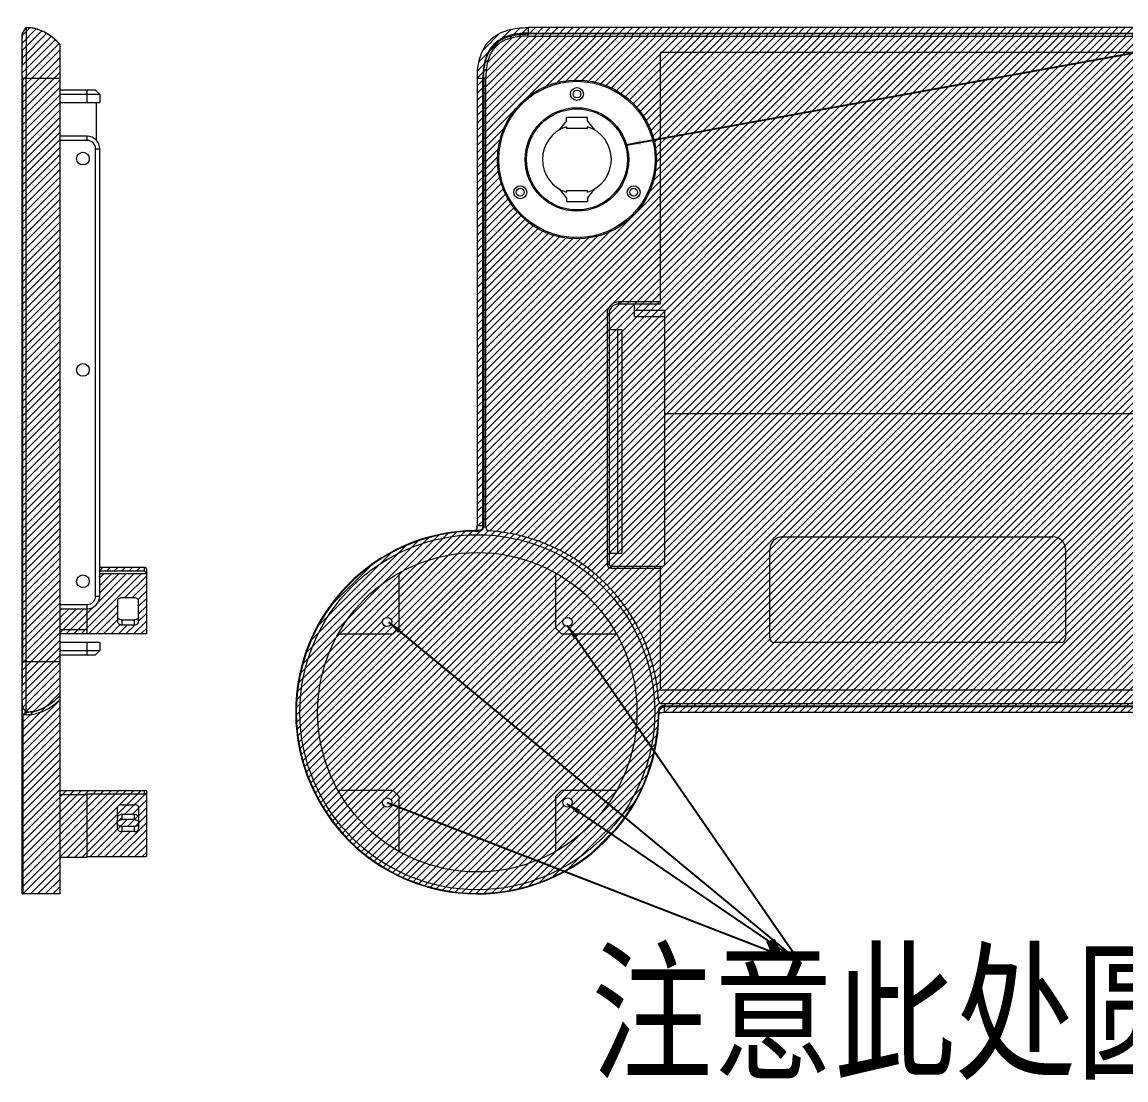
# Model space of a CAD drawing. Header units: inches. Extents: x 26991 to 28396, y -1342 to -349.
# Drawn here: x 27893.9 to 28024.6, y -1108 to -982.8 of the extents above; entities that cross this region are included whole.
import ezdxf

# ---------------------------------------------------------------- set-up
doc = ezdxf.new("R2010")
doc.units = ezdxf.units.IN
doc.header["$MEASUREMENT"] = 0
doc.layers.get('0').update_dxf_attribs({"lineweight": 13})
doc.layers.add('DIM', color=1, linetype='Continuous', lineweight=5)
doc.layers.add('注释', color=5, linetype='Continuous')
doc.styles.add('字母和汉字', font='arial.ttf', dxfattribs={"width": 0.8})
doc.styles.add('汉字专用', font='', dxfattribs={"width": 0.8})
doc.styles.get('汉字专用').set_extended_font_data('SimSun')
doc.dimstyles.new('1', dxfattribs={"dimtxt": 5, "dimasz": 1.7, "dimexe": 0.2, "dimexo": 0.625, "dimgap": 0.2, "dimtad": 1, "dimdec": 1, "dimzin": 1, "dimdsep": 46, "dimtxsty": '汉字专用', "dimcen": 2.5, "dimclrd": 256, "dimclre": 256, "dimclrt": 256, "dimadec": 0, "dimazin": 0, "dimtfac": 1, "dimtdec": 1, "dimtmove": 0, "dimatfit": 3, "dimfxl": 0, "dimarcsym": 0})
pattern_1 = [(45, (13192.63682568882, -896.5726806791877), (-0.4419417382415922, 0.4419417382415922), [])]

msp = doc.modelspace()

# ---------------------------------------------------------------- hatches: boundary and pattern name
at = {"layer": 'DIM'}
h = msp.add_hatch(dxfattribs=at)
h.set_pattern_fill('ANSI31', color=256, scale=5, style=0)
h.set_pattern_definition(pattern_1)
edge = h.paths.add_edge_path()
edge.add_line((27893.94733450386, -1085.87921606273), (27893.94733450386, -984.2044154376301))
edge.add_arc((27894.11148483595, -984.2045151834301), 0.16415036258, 144.4748642157017, 179.9651842046006)
edge.add_line((27893.97785618272, -984.1091803779101), (27894.44733414902, -983.4519112238202))
edge.add_spline(control_points=[(27898.44733444339, -985.4519106642501), (27897.19733196371, -984.1185747088801), (27895.86385927633, -983.4530004012202), (27894.44732584449, -983.4519120645601)], knot_values=[0, 0, 0, 0, 1, 1, 1, 1], degree=3, periodic=0)
edge.add_line((27898.44733450307, -1085.95188228773), (27898.44733450307, -985.4519107277501))
edge.add_line((27898.44733450307, -1085.95191072811), (27894.01804518158, -1085.95191072811))
h = msp.add_hatch(dxfattribs=at)
h.set_pattern_fill('ANSI31', color=256, scale=5, style=0)
h.set_pattern_definition([(45, (-833.954026560147, -303.4385005120956), (-0.4419417382415922, 0.4419417382415922), [])])
edge = h.paths.add_edge_path(flags=16)
edge.add_arc((27937.1594261827, -1053.77459833153), 0.54999999982, 0, 360)
edge = h.paths.add_edge_path(flags=16)
edge.add_arc((27958.51405097273, -1053.7745983328), 0.54999999982, 0, 360)
edge = h.paths.add_edge_path(flags=16)
edge.add_arc((27937.15942618143, -1075.12922312283), 0.54999999982, 0, 360)
edge = h.paths.add_edge_path(flags=16)
edge.add_arc((27958.51405097273, -1075.1292231241), 0.54999999982, 0, 360)
edge = h.paths.add_edge_path()
edge.add_line((28082.33673877898, -983.4519112238202), (27953.83676421607, -983.4519117711901))
edge.add_spline(control_points=[(27947.83673853898, -989.4519105331701), (27947.8367385466, -989.0464116057901), (27947.87914011026, -988.2344769393401), (27948.11110272228, -987.0358258263601), (27948.56513676087, -985.8984522768801), (27949.29497151278, -984.9073348725301), (27950.28442724532, -984.1757774545201), (27951.42093065811, -983.7202547587601), (27952.62000061074, -983.4931446198901), (27953.43142376945, -983.4518524444101), (27953.83674683104, -983.4518948814601)], knot_values=[0, 0, 0, 0, 0.1251542042, 0.2502585377, 0.3752621689, 0.5001183427, 0.6249405319, 0.7498649054000001, 0.8749000744, 1, 1, 1, 1], degree=3, periodic=0)
edge.add_line((27947.83673756235, -989.4519105382501), (27947.83673756235, -1042.35558688334))
edge.add_spline(control_points=[(27947.77581268293, -1042.77494917517), (27947.80270791489, -1042.70929657851), (27947.83073742449, -1042.56784417917), (27947.83649102106, -1042.42601513593), (27947.83673454864, -1042.35491471552)], knot_values=[0, 0, 0, 0, 0.4994619784000001, 1, 1, 1, 1], degree=3, periodic=0)
edge.add_arc((27947.83673857708, -1064.45191072718), 21.49981062488, 90.77779125635624, 359.2224156223995)
edge.add_spline(control_points=[(27969.48365429256, -1064.52639014007), (27969.55199520363, -1064.49243385162), (27969.70470804273, -1064.45891702762), (27969.85710960102, -1064.45194991049), (27969.9336836465, -1064.45191783156)], knot_values=[0, 0, 0, 0, 0.4991427345, 1, 1, 1, 1], degree=3, periodic=0)
edge.add_line((27969.93301100751, -1064.45191153236), (28082.33673252804, -1064.45191153236))
edge.add_spline(control_points=[(28082.33671453087, -1064.45190938479), (28082.74211401344, -1064.4519102014), (28083.55373136785, -1064.41071615755), (28084.75310421294, -1064.18341474779), (28085.8898256733, -1063.72761729261), (28086.87919770522, -1062.995743416), (28087.60874962686, -1062.00457655785), (28088.0625200452, -1060.86740059878), (28088.29436213041, -1059.66903983193), (28088.33673722727, -1058.85730958468), (28088.33673723616, -1058.45191082474)], knot_values=[0, 0, 0, 0, 0.1251235081, 0.2501936784, 0.3751582957, 0.499996512, 0.6248311783, 0.7498044773999999, 0.8748767145, 1, 1, 1, 1], degree=3, periodic=0)
edge.add_line((28088.33673601315, -1058.45191092888), (28088.33673601315, -989.4518963472701))
edge.add_spline(control_points=[(28082.33673878533, -983.45191112476), (28082.74223775589, -983.4519111323801), (28083.55417106852, -983.4943145578601), (28084.75281113758, -983.7262598127901), (28085.89019861515, -984.1803527260402), (28086.88123329043, -984.9099379534301), (28087.49126531776, -985.7353916098601), (28087.84054096287, -986.46744144751), (28088.03971781115, -987.0433268083101), (28088.15802555142, -987.5368463991201), (28088.22828309188, -987.9362880564202), (28088.26967863266, -988.2376902641302), (28088.2954641437, -988.4898944638101), (28088.31124759321, -988.6920644061801), (28088.32075066412, -988.8438595039102), (28088.32800854648, -988.9957786311102), (28088.33223812527, -989.1224487359101), (28088.33460192928, -989.2238182601201), (28088.33559170505, -989.2871679048201), (28088.3362698914, -989.33788236016), (28088.33625706821, -989.37582141814), (28088.33724823082, -989.4077446321701), (28088.33549061051, -989.4326124526401), (28088.3396297526, -989.4462726551901), (28088.33678563713, -989.4519333474501)], knot_values=[0, 0, 0, 0, 0.1251056723, 0.2501605978, 0.375115071, 0.4999216164, 0.6246951949, 0.687230957, 0.7497703056, 0.8123148536, 0.8435949868000001, 0.8748752217, 0.9061555790000001, 0.9217962861, 0.9374369895, 0.9530776921999999, 0.9687183965, 0.9765387966, 0.9843592211, 0.9882693734, 0.9921787420999999, 0.9960878526000001, 0.9980455029, 1, 1, 1, 1], degree=3, periodic=0)
edge.add_line((28087.33673857703, -989.4520162759101), (28087.33673857703, -1058.45202891823))
edge.add_spline(control_points=[(28087.33673857957, -989.4520045500001), (28087.33673496515, -989.1105268433201), (28087.30515507022, -988.4317149014801), (28087.16086349444, -987.5969174042001), (28086.95096279664, -986.9413521354501), (28086.74290800828, -986.4774199619701), (28086.4704350531, -986.0374171907201), (28086.13916392875, -985.64979000052), (28085.75202249577, -985.3188509202101), (28085.16628955497, -984.9557323411401), (28084.36666486771, -984.6591589134601), (28083.35650736809, -984.4829941540302), (28082.67837285695, -984.4519067409701), (28082.33684363653, -984.4519107262302)], knot_values=[0, 0, 0, 0, 0.12501162, 0.2500117908, 0.3125118762, 0.3750119617, 0.4375120471, 0.5000121325, 0.562512218, 0.6250123034, 0.7500124742000001, 0.8750126451000001, 1, 1, 1, 1], degree=3, periodic=0)
edge.add_line((27953.83684412574, -984.4519107275), (28082.33685676706, -984.4519107275))
edge.add_spline(control_points=[(27953.83683239983, -984.4519107262302), (27953.49535469442, -984.4519143406501), (27952.81654275131, -984.4834942355801), (27951.98174525403, -984.6277858113601), (27951.32617998528, -984.8376865091601), (27950.8622478118, -985.0457412962501), (27950.42224504055, -985.3182142527), (27950.03461785035, -985.6494853757802), (27949.70367877004, -986.0366268100302), (27949.34056019097, -986.6223597508301), (27949.04398676329, -987.4219844380901), (27948.86782200513, -988.4321419351701), (27948.8367345908, -989.1102764450401), (27948.83673857606, -989.4518056629202)], knot_values=[0, 0, 0, 0, 0.1250116201, 0.250011791, 0.3125118765, 0.3750119619, 0.4375120474, 0.5000121329, 0.5625122183, 0.6250123038000001, 0.7500124747, 0.8750126456999999, 1, 1, 1, 1], degree=3, periodic=0)
edge.add_line((27948.83673857733, -1042.59670539653), (27948.83673857733, -989.4517925362001))
edge.add_arc((27949.23673857743, -1042.5967053978), 0.4000000001, 179.9999994775007, 266.3347567798837)
edge.add_arc((27947.83673857708, -1064.45191072718), 21.49999999966, 3.665243222603335, 86.33475677758572)
edge.add_arc((27969.69194390773, -1063.0519107281), 0.4000000001, 183.6652432130028, 270.0000004396017)
edge.add_line((28082.33663303243, -1063.4519107282), (27969.691943909, -1063.4519107282))
edge.add_spline(control_points=[(28082.33664476215, -1063.45191072947), (28082.67812246629, -1063.45190711505), (28083.35693440686, -1063.42032722012), (28084.1917319016, -1063.27603564434), (28084.84729717035, -1063.06613494654), (28085.31122934383, -1062.85808015818), (28085.75123211381, -1062.585607203), (28086.13885930528, -1062.25433607865), (28086.46979838559, -1061.86719464567), (28086.83291696466, -1061.28146170487), (28087.12949039234, -1060.48183701761), (28087.3056551505, -1059.47167951799), (28087.33674256483, -1058.79354500685), (28087.33673857957, -1058.45201578643)], knot_values=[0, 0, 0, 0, 0.1250116192, 0.2500117902, 0.3125118757, 0.3750119611, 0.4375120466, 0.5000121321000001, 0.5625122176, 0.6250123031, 0.750012474, 0.875012645, 1, 1, 1, 1], degree=3, periodic=0)
h = msp.add_hatch(dxfattribs=at)
h.set_pattern_fill('ANSI31', color=256, scale=5, style=0)
h.set_pattern_definition([(45, (12713.07009660399, -764.4342408741037), (-0.4419417382415922, 0.4419417382415922), [])])
edge = h.paths.add_edge_path(flags=16)
edge.add_arc((27959.62673857717, -999.0519107273401), 9.25000000009, 0, 360)
edge = h.paths.add_edge_path()
edge.add_line((27953.83684412574, -984.4519107275), (28082.33685676706, -984.4519107275))
edge.add_spline(control_points=[(27953.83683239983, -984.4519107262302), (27953.49535469442, -984.4519143406501), (27952.81654275131, -984.4834942355801), (27951.98174525403, -984.6277858113601), (27951.32617998528, -984.8376865091601), (27950.8622478118, -985.0457412962501), (27950.42224504055, -985.3182142527), (27950.03461785035, -985.6494853757802), (27949.70367877004, -986.0366268100302), (27949.34056019097, -986.6223597508301), (27949.04398676329, -987.4219844380901), (27948.86782200513, -988.4321419351701), (27948.8367345908, -989.1102764450401), (27948.83673857606, -989.4518056629202)], knot_values=[0, 0, 0, 0, 0.1250116201, 0.250011791, 0.3125118765, 0.3750119619, 0.4375120474, 0.5000121329, 0.5625122183, 0.6250123038000001, 0.7500124747, 0.8750126456999999, 1, 1, 1, 1], degree=3, periodic=0)
edge.add_line((27948.83673857733, -1042.59670539653), (27948.83673857733, -989.4517925362001))
edge.add_arc((27949.23673857743, -1042.5967053978), 0.4000000001, 179.9999994775007, 266.3347567798837)
edge.add_arc((27947.83673857708, -1064.45191072718), 21.49999999966, 3.665243222603335, 86.33475677758572)
edge.add_arc((27969.69194390773, -1063.0519107281), 0.4000000001, 183.6652432130028, 270.0000004396017)
edge.add_line((28082.33663303243, -1063.4519107282), (27969.691943909, -1063.4519107282))
edge.add_spline(control_points=[(28082.33664476215, -1063.45191072947), (28082.67812246629, -1063.45190711505), (28083.35693440686, -1063.42032722012), (28084.1917319016, -1063.27603564434), (28084.84729717035, -1063.06613494654), (28085.31122934383, -1062.85808015818), (28085.75123211381, -1062.585607203), (28086.13885930528, -1062.25433607865), (28086.46979838559, -1061.86719464567), (28086.83291696466, -1061.28146170487), (28087.12949039234, -1060.48183701761), (28087.3056551505, -1059.47167951799), (28087.33674256483, -1058.79354500685), (28087.33673857957, -1058.45201578643)], knot_values=[0, 0, 0, 0, 0.1250116192, 0.2500117902, 0.3125118757, 0.3750119611, 0.4375120466, 0.5000121321000001, 0.5625122176, 0.6250123031, 0.750012474, 0.875012645, 1, 1, 1, 1], degree=3, periodic=0)
edge.add_line((28087.33673857703, -989.4520162759101), (28087.33673857703, -1058.45202891823))
edge.add_spline(control_points=[(28087.33673857957, -989.4520045500001), (28087.33673496515, -989.1105268433201), (28087.30515507022, -988.4317149014801), (28087.16086349444, -987.5969174042001), (28086.95096279664, -986.9413521354501), (28086.74290800828, -986.4774199619701), (28086.4704350531, -986.0374171907201), (28086.13916392875, -985.64979000052), (28085.75202249577, -985.3188509202101), (28085.16628955497, -984.9557323411401), (28084.36666486771, -984.6591589134601), (28083.35650736809, -984.4829941540302), (28082.67837285695, -984.4519067409701), (28082.33684363653, -984.4519107262302)], knot_values=[0, 0, 0, 0, 0.12501162, 0.2500117908, 0.3125118762, 0.3750119617, 0.4375120471, 0.5000121325, 0.562512218, 0.6250123034, 0.7500124742000001, 0.8750126451000001, 1, 1, 1, 1], degree=3, periodic=0)
h = msp.add_hatch(dxfattribs=at)
h.set_pattern_fill('ANSI31', color=256, scale=5, style=0)
h.set_pattern_definition(pattern_1)
edge = h.paths.add_edge_path()
edge.add_ellipse((27908.44733450304, -1048.11973632657), major_axis=(0, 0.35355339119), ratio=0.7071067812, start_angle=-83.61147870136892, end_angle=1.4896897937433096e-07, ccw=False)
edge.add_line((27908.69578206135, -1048.08039649923), (27903.14733450361, -1048.08039649923))
edge.add_line((27903.14733450361, -1048.08039649923), (27903.14733450361, -1050.70170296857))
edge.add_arc((27901.64733450388, -1050.70170296857), 1.499999999739941, -90, 2.2168933355715126e-12, ccw=False)
edge.add_line((27901.64733450388, -1052.20170296831), (27901.64733450388, -1055.19080413894))
edge.add_line((27901.64733450387, -1055.19080413894), (27908.69502109325, -1055.19080413894))
edge.add_line((27908.69502109325, -1055.19080413894), (27908.69733450342, -1055.171134225267))
edge.add_line((27908.69733450342, -1055.171134225267), (27908.69733450342, -1048.092163065454))
edge = h.paths.add_edge_path(flags=16)
edge.add_spline(control_points=[(27905.24733450351, -1051.28204692853), (27905.24733450351, -1051.23519262803), (27905.27777303801, -1051.13456400785), (27905.39427834602, -1051.01933559721), (27905.55793163187, -1050.94534021942), (27905.68292139966, -1050.92849353734), (27905.74733450427, -1050.92849353734)], knot_values=[0, 0, 0, 0, 0.2094881562000001, 0.4446582878000001, 0.7120054673, 1, 1, 1, 1], degree=3, periodic=0)
edge.add_line((27905.74733450427, -1050.92849353734), (27907.24733450401, -1050.92849353734))
edge.add_spline(control_points=[(27907.24733450401, -1050.92849353734), (27907.31174760733, -1050.92849353734), (27907.43673737641, -1050.94534021942), (27907.60039066099, -1051.01933559721), (27907.716895969, -1051.13456400785), (27907.7473345035, -1051.23519262803), (27907.7473345035, -1051.28204692853)], knot_values=[0, 0, 0, 0, 0.2879945327, 0.5553417122, 0.7905118438000001, 1, 1, 1, 1], degree=3, periodic=0)
edge.add_line((27907.7473345035, -1051.282046928523), (27907.7473345035, -1053.756920661771))
edge.add_spline(control_points=[(27907.7473345035, -1053.75692066178), (27907.7473345035, -1053.80377496228), (27907.716895969, -1053.90440358246), (27907.60039066099, -1054.0196319931), (27907.43673737641, -1054.09362737089), (27907.31174760733, -1054.11047405297), (27907.24733450401, -1054.11047405297)], knot_values=[0, 0, 0, 0, 0.2094881562000001, 0.4446582878000001, 0.7120054673, 1, 1, 1, 1], degree=3, periodic=0)
edge.add_line((27907.24733450401, -1054.11047405297), (27905.74733450299, -1054.11047405297))
edge.add_spline(control_points=[(27905.747334503, -1054.11047405297), (27905.68292139966, -1054.11047405297), (27905.5579316306, -1054.09362737089), (27905.39427834602, -1054.0196319931), (27905.27777303801, -1053.90440358246), (27905.24733450351, -1053.80377496228), (27905.24733450351, -1053.75692066178)], knot_values=[0, 0, 0, 0, 0.2879945327, 0.5553417122, 0.7905118438000001, 1, 1, 1, 1], degree=3, periodic=0)
edge.add_line((27905.24733450351, -1053.75692066181), (27905.2473345035, -1051.282046928532))
h.paths.add_polyline_path([(27901.64733450387, -1054.70130931148), (27898.44733450307, -1054.70299006885), (27898.44733450307, -1055.19080413894), (27901.64733450388, -1055.19080413894)])
h.paths.add_polyline_path([(27901.64733450388, -1052.20170296958), (27898.44733450307, -1052.20170296958), (27898.44733450307, -1054.70299006885), (27901.64733450388, -1054.70130931148)])
h.paths.add_polyline_path([(27908.44733450304, -1047.32668657282), (27903.14733450362, -1047.32668657282), (27903.14733450361, -1047.76618293665), (27908.44733450303, -1047.76618293665)])
h = msp.add_hatch(dxfattribs=at)
h.set_pattern_fill('ANSI31', color=256, scale=5, style=0)
h.set_pattern_definition(pattern_1)
h.paths.add_polyline_path([(27908.44733450304, -1073.71301731669), (27898.44733450307, -1073.71301731669), (27898.44733450307, -1074.20258098704), (27901.64733450388, -1074.20258098704), (27901.64733450388, -1074.15251368052), (27908.44733450304, -1074.15251368052)])
h.paths.add_polyline_path([(27901.64733450388, -1074.20258098704), (27898.44733450307, -1074.20258098704), (27898.44733450307, -1081.62763992658), (27901.64733450388, -1081.62763992658)])
edge = h.paths.add_edge_path()
edge.add_spline(control_points=[(27908.69733450342, -1074.32929037548), (27908.69733450342, -1074.30588792165), (27908.68197240308, -1074.25565994108), (27908.62392724739, -1074.19782378802), (27908.54194182462, -1074.16107549474), (27908.47949983495, -1074.15251368052), (27908.44733450304, -1074.15251368052)], knot_values=[0, 0, 0, 0, 0.2093021309999999, 0.4445956704999999, 0.712326228, 1, 1, 1, 1], degree=3, periodic=0)
edge.add_line((27908.44733450304, -1074.15251368052), (27901.64733450388, -1074.15251368052))
edge.add_line((27901.64733450387, -1074.15251368052), (27901.64733450388, -1081.57713488281))
edge.add_line((27901.64733450388, -1081.57713488281), (27908.44733450304, -1081.57713488281))
edge.add_spline(control_points=[(27908.44733450304, -1081.57713488281), (27908.47950002799, -1081.57713488281), (27908.54194236437, -1081.56857265076), (27908.62392789382, -1081.53182430668), (27908.6819730457, -1081.47398823109), (27908.69733450342, -1081.42376047531), (27908.69733450342, -1081.40035818785)], knot_values=[0, 0, 0, 0, 0.2876754404, 0.555407598, 0.7906994052, 1, 1, 1, 1], degree=3, periodic=0)
edge.add_line((27908.69733450342, -1081.400358187852), (27908.69733450342, -1074.329290375502))
h.paths.add_polyline_path([(27905.74733450427, -1078.57193106214), (27905.74733450427, -1077.97532791829), (27907.24733450401, -1077.97532791829), (27907.24733450401, -1078.57193106214)], flags=16)
h.paths.add_polyline_path([(27905.74733450427, -1077.15771749992), (27905.74733450427, -1076.56111435607), (27907.24733450401, -1076.56111435607), (27907.24733450401, -1077.15771749992)], flags=16)
edge = h.paths.add_edge_path()
edge.add_line((27908.69733450342, -1073.73268723036), (27908.69502109326, -1073.71301731669))
edge.add_line((27908.69502109325, -1073.71301731669), (27908.44733450303, -1073.71301731669))
edge.add_line((27908.44733450304, -1073.71301731669), (27908.44733450304, -1074.15251368052))
edge.add_spline(control_points=[(27908.44733450304, -1074.15251368052), (27908.47949983495, -1074.15251368052), (27908.54194182462, -1074.16107549474), (27908.62392724739, -1074.19782378802), (27908.68197240308, -1074.25565994108), (27908.69733450342, -1074.30588792165), (27908.69733450342, -1074.32929037548)], knot_values=[0, 0, 0, 0, 0.287673772, 0.5554043295000001, 0.790697869, 1, 1, 1, 1], degree=3, periodic=0)
edge.add_line((27908.69733450341, -1074.329290375487), (27908.69733450341, -1073.73268723036))

# ---------------------------------------------------------------- linework, layer by layer
at = {"color": 7, "linetype": 'Continuous'}
for p, q in [((27893.97785618272, -984.1091803779101), (27894.44733414902, -983.4519112238202)), ((27953.83676421607, -983.4519117711901), (27953.8367392847, -984.2044154376301)), ((28082.33673877898, -983.4519112238202), (27953.83676421607, -983.4519117711901)), ((27893.94733450386, -1085.87921606273), (27893.94733450386, -984.2044154376301)), ((27893.97846524551, -984.2647407665601), (27893.97786377096, -984.1091697543601)), ((28082.33673819605, -984.2044154376301), (27953.8367396911, -984.2044154376301)), ((27953.83676421607, -984.1091803779101), (28082.33673877898, -984.1091803779101)), ((27953.83684412574, -984.4519107275), (28082.33685676706, -984.4519107275)), ((27898.44733450307, -1085.95188228773), (27898.44733450307, -985.4519107277501)), ((28084.8349618826, -986.4019107276702), (27969.70851527286, -986.4019107276702)), ((27969.5317385779, -1016.15191072717), (27969.5317385779, -986.5786874226301)), ((27893.97775110546, -989.2877185780901), (27893.97748764776, -989.0063182379201)), ((27898.44733450307, -989.4519138593001), (27893.94733450386, -989.4519114348701)), ((27893.97799032266, -989.4517807290101), (27893.97775110546, -989.2877185780901)), ((27893.97785284643, -989.4518963472701), (27893.97785284643, -1058.45191092888)), ((27894.44733267201, -1058.45191092888), (27894.44733267201, -989.4518963472701)), ((27947.83673756235, -989.4519105382501), (27947.83673756235, -1042.35558688334)), ((27948.58924327476, -989.4519107655801), (27947.83673756235, -989.4519105382501)), ((27948.49399168726, -1042.35558688334), (27948.49399168726, -989.4519105382501)), ((27948.58924327476, -989.45191122151), (27948.58924327476, -1042.35790499783)), ((27948.83673857733, -1042.59670539653), (27948.83673857733, -989.4517925362001)), ((27902.64733450286, -990.85191072783), (27898.44733450307, -990.85191072783)), ((27903.14733450362, -991.35191072732), (27898.44733450307, -991.35191072732)), ((27901.64733456102, -992.30191072724), (27901.64733456102, -990.85191072783)), ((27902.64733450286, -990.85191072783), (27903.14733450362, -991.35191072732)), ((27903.14733450362, -991.35191072732), (27903.14733450362, -992.30191072724)), ((27898.44733450307, -992.30191072724), (27903.14733450362, -992.30191072724)), ((27902.74733450351, -996.8067097262601), (27902.74733450351, -992.30191072724)), ((27958.37673857781, -994.4919628114401), (27958.37673857781, -994.0769107281601)), ((27960.8767385778, -994.0769107281601), (27958.37673857781, -994.0769107281601)), ((27960.8767385778, -994.4919628114401), (27960.8767385778, -994.0769107281601)), ((27958.37673857781, -994.4919628114401), (27957.52227848333, -995.56237312045)), ((27958.37673857781, -995.1733639632401), (27958.37673857781, -995.3769107278501)), ((27960.8767385778, -995.3769107278501), (27958.37673857781, -995.3769107278501)), ((27961.73119867101, -995.56237312045), (27960.8767385778, -994.4919628114401)), ((27960.8767385778, -995.3769107278501), (27960.8767385778, -995.1733639632401)), ((27901.64733450388, -996.30191072824), (27898.44733450307, -996.30191072824)), ((27901.64733450388, -996.80191072773), (27898.44733450307, -996.80191072773)), ((27901.64733450388, -996.80191072773), (27901.64733450388, -996.30191072824)), ((27902.64733450413, -1050.70170296857), (27902.64733450413, -997.8019107279802)), ((27902.64733450413, -997.8019107279802), (27903.14733450362, -997.8019107279802)), ((27903.14733450362, -1050.70170296857), (27903.14733450362, -997.8019107279802)), ((27957.52227848333, -1002.5414483355), (27958.37673857781, -1003.61185864451)), ((27958.37673857781, -1002.7269107281), (27958.37673857781, -1002.93045749144)), ((27958.37673857781, -1002.7269107281), (27960.8767385778, -1002.7269107281)), ((27960.8767385778, -1003.61185864451), (27961.73119867101, -1002.5414483355)), ((27960.8767385778, -1002.93045749144), (27960.8767385778, -1002.7269107281)), ((27958.37673857781, -1003.61185864451), (27958.37673857781, -1004.02691072779)), ((27958.37673857781, -1004.02691072779), (27960.8767385778, -1004.02691072779)), ((27960.8767385778, -1003.61185864451), (27960.8767385778, -1004.02691072779)), ((27964.58673857333, -1015.90191072806), (27964.58673857333, -1016.15191072717)), ((27969.5317385779, -1015.90191072806), (27964.58673856825, -1015.90191072806)), ((27969.5317385779, -1016.15191072717), (27964.58673857333, -1016.15191072717)), ((27966.436738583, -1017.65191072818), (27966.436738583, -1016.40191072755)), ((27963.18673858695, -1017.30191056839), (27963.18673858695, -1046.90191083233)), ((27963.43673858352, -1017.30191070555), (27963.18673858568, -1017.30191070555)), ((27963.43673858352, -1017.30191070555), (27963.43673858352, -1046.90191073962)), ((27970.03173857739, -1016.90191072831), (27966.436738583, -1016.90191072831)), ((27970.03173857739, -1017.65191072818), (27966.436738583, -1017.65191072818)), ((27970.03173857739, -1046.90191072819), (27970.03173857739, -1016.90191072831)), ((27963.68673858263, -1019.15191072792), (27964.93673858326, -1019.15191072792)), ((27964.4367385825, -1019.15191072792), (27964.4367385825, -1045.65191072756)), ((27964.93673858326, -1019.15191072792), (27964.93673858326, -1045.65191072756)), ((27970.03173857739, -1029.10191072755), (28085.01173857756, -1029.10191072755)), ((27947.83673756235, -1042.35558688334), (27948.49399168726, -1042.35558688334)), ((27948.49395896317, -1042.3562573011), (27948.58924327476, -1042.3579050245)), ((27947.5458725929, -1043.02460207185), (27947.54488248566, -1042.95389174845)), ((27947.64761336732, -1042.92982584027), (27947.54501930403, -1042.95388985107)), ((27983.96173857738, -1043.70170296936), (28015.96173857776, -1043.70170296936)), ((27982.46173857764, -1055.70170296855), (27982.46173857764, -1045.2017029691)), ((28017.4617385775, -1045.2017029691), (28017.4617385775, -1055.70170296855)), ((27963.68673858263, -1045.65191072756), (27964.93673858326, -1045.65191072756)), ((27908.44733450304, -1047.32668657282), (27903.14733450362, -1047.32668657282)), ((27908.44733450304, -1047.76618293665), (27903.14733450362, -1047.76618293665)), ((27908.44733450304, -1047.76618293665), (27908.44733450304, -1047.32668657282)), ((27908.69733450342, -1055.17113422527), (27908.69733450342, -1047.50346326778)), ((27963.18673858568, -1046.90191073962), (27963.43673858352, -1046.90191073962)), ((27963.68673858771, -1047.1519107273), (27963.68673858771, -1047.40191072768)), ((27963.68673858771, -1047.1519107273), (27969.78173857701, -1047.1519107273)), ((27963.68673858136, -1047.40191072768), (27969.5317385779, -1047.40191072768)), ((27969.5317385779, -1061.63013403267), (27969.5317385779, -1047.1519107273)), ((27908.69578206176, -1048.08039649923), (27903.14733450362, -1048.08039649923)), ((27908.69578206176, -1048.08039649923), (27908.6965728641, -1048.09999250144)), ((27938.57563198884, -1054.48369735783), (27938.57563198884, -1047.97641666147)), ((27957.09784516659, -1047.97641666147), (27957.09784516659, -1054.48369735783)), ((27898.44733450307, -1051.70170296882), (27901.64733450388, -1051.70170296882)), ((27901.64733450388, -1055.19080413894), (27901.64733450388, -1051.70170296882)), ((27902.64733450413, -1050.70170296857), (27903.14733450362, -1050.70170296857)), ((27905.24733450351, -1051.28204692853), (27905.24733450351, -1053.75692066178)), ((27907.24733450401, -1050.92849353734), (27905.74733450427, -1050.92849353734)), ((27907.7473345035, -1053.75692066178), (27907.7473345035, -1051.28204692853)), ((27898.44733450307, -1052.20170296958), (27901.64733450388, -1052.20170296958)), ((27905.747334503, -1053.51387090785), (27907.24733450401, -1053.51387090785)), ((27905.747334503, -1053.51387090785), (27905.747334503, -1054.11047405297)), ((27905.747334503, -1054.11047405297), (27907.24733450401, -1054.11047405297)), ((27907.24733450401, -1054.11047405297), (27907.24733450401, -1053.51387090785)), ((27901.64733450388, -1054.70130931148), (27898.44733450307, -1054.70299006885)), ((27908.69578206176, -1055.19080413894), (27898.44733450307, -1055.19080413894)), ((27908.69733450342, -1055.17113422527), (27908.69503678005, -1055.190670761)), ((27931.3612445101, -1055.19080413894), (27937.86852520773, -1055.19080413894)), ((27938.57563198884, -1054.48369735783), (27937.86852520773, -1055.19080413894)), ((27957.8049519477, -1055.19080413894), (27957.09784516659, -1054.48369735783)), ((27957.8049519477, -1055.19080413894), (27964.31223264406, -1055.19080413894)), ((27903.14733450362, -1056.20170296931), (27898.44733450307, -1056.20170296931)), ((27901.64733453944, -1057.65170296872), (27901.6473345369, -1056.20170296931)), ((27903.14733450362, -1056.20170296931), (27903.14733450362, -1057.15170296923)), ((28016.96173857801, -1056.20170296931), (27982.96173857713, -1056.20170296931)), ((27898.44733450307, -1057.15170296923), (27903.14733450362, -1057.15170296923)), ((27898.44733450307, -1057.65170296872), (27902.64733450286, -1057.65170296872)), ((27903.14733450362, -1057.15170296923), (27902.64733450286, -1057.65170296999)), ((27893.94733450386, -1058.4519107206), (27898.44733448149, -1058.45191081966)), ((27969.70851527286, -1061.80691072763), (28084.8349618826, -1061.80691072763)), ((27893.97786185835, -1063.79464902545), (27893.97939262237, -1063.48508903751)), ((27893.97898393764, -1063.61906671977), (27893.97900522538, -1063.45191476045)), ((28082.33663303243, -1063.4519107282), (27969.691943909, -1063.4519107282)), ((27894.44733507865, -1064.45191153236), (27893.97786224189, -1063.79464956012)), ((27893.99282855308, -1064.13595660547), (27893.9868434063, -1063.94963386534)), ((27893.99757947703, -1064.25328594028), (27893.99282855308, -1064.13595660547)), ((27894.00854265043, -1064.38622096905), (27893.99757947703, -1064.25328594028)), ((27894.44862952489, -1064.74367934989), (27894.01804518159, -1064.74368703466)), ((27894.01804518159, -1064.74368703466), (27894.01804518159, -1085.94992971861)), ((27969.34910027033, -1064.38622992128), (27969.27068523031, -1064.38165153318)), ((27969.33840817335, -1064.60857987028), (27969.34893219726, -1064.38622096905)), ((27969.93146200629, -1063.69940601807), (28082.33673798269, -1063.69940601807)), ((27969.93233961058, -1063.79468329386), (27969.93146200883, -1063.69940601807)), ((27969.93301100751, -1063.79464956012), (27969.93301100751, -1064.45191153236)), ((28082.33673252804, -1063.79464956012), (27969.93301100751, -1063.79464956012)), ((27969.93301100751, -1064.45191153236), (28082.33673252804, -1064.45191153236)), ((27898.44733450307, -1073.71301731669), (27908.69578206176, -1073.71301731669)), ((27908.44733450304, -1074.15251368052), (27908.44733450304, -1073.71301731669)), ((27908.69733450342, -1073.73268723036), (27908.69503678005, -1073.71315069463)), ((27908.69733450342, -1081.40035818785), (27908.69733450342, -1073.73268723036)), ((27937.86852520773, -1073.71301731669), (27931.3612445101, -1073.71301731669)), ((27937.86852520773, -1073.71301731669), (27938.57563198884, -1074.4201240978)), ((27957.09784516659, -1074.4201240978), (27957.8049519477, -1073.71301731669)), ((27964.31223264406, -1073.71301731669), (27957.8049519477, -1073.71301731669)), ((27898.44733450307, -1074.20258098704), (27901.64733450388, -1074.20258098704)), ((27908.44733450304, -1074.15251368052), (27901.64733450388, -1074.15251368052)), ((27901.64733450388, -1081.62713334644), (27901.64733450388, -1074.15251368052)), ((27938.57563198884, -1080.92740479416), (27938.57563198884, -1074.4201240978)), ((27957.09784516659, -1074.4201240978), (27957.09784516659, -1080.92740479416)), ((27905.24733450351, -1078.21837767222), (27905.24733450351, -1075.7435039377)), ((27905.74733450427, -1075.38995054778), (27907.24733450401, -1075.38995054778)), ((27907.24733450401, -1076.56111435607), (27905.74733450427, -1076.56111435607)), ((27905.74733450427, -1076.56111435607), (27905.74733450427, -1077.15771749992)), ((27907.24733450401, -1077.15771749992), (27907.24733450401, -1076.56111435607)), ((27907.7473345035, -1075.7435039377), (27907.7473345035, -1078.21837767222)), ((27907.24733450401, -1077.15771749992), (27905.74733450427, -1077.15771749992)), ((27907.24733450401, -1077.97532791829), (27905.74733450427, -1077.97532791829)), ((27905.74733450427, -1077.97532791829), (27905.74733450427, -1078.57193106214)), ((27907.24733450401, -1078.57193106214), (27907.24733450401, -1077.97532791829)), ((27907.24733450401, -1078.57193106214), (27905.74733450427, -1078.57193106214)), ((27901.64733450388, -1081.62763992658), (27898.44733450307, -1081.62763992658)), ((27908.44733450304, -1081.57713488281), (27901.64733450388, -1081.57713488281)), ((27898.44733450307, -1085.95191072811), (27894.01804518159, -1085.95191072811))]:
    msp.add_line(p, q, dxfattribs=at)
for centre, radius in [((27959.62673857717, -999.0519107273401), 9.39999999981), ((27959.62673857717, -999.0519107273401), 9.25000000009), ((27959.62673857717, -991.30191072826), 0.7625000002699999), ((27959.62673857717, -991.30191072826), 0.46249999956), ((27959.62673857717, -999.0519107273401), 6.125000000419999), ((27959.62673857717, -999.0519107273401), 5.97499999943), ((27901.14733450312, -998.95191072795), 0.7499999998699999), ((27952.91504169833, -1002.92691072815), 0.7625000002699999), ((27966.33843545728, -1002.92691072815), 0.7625000002699999), ((27952.91504169833, -1002.92691072815), 0.46249999956), ((27966.33843545728, -1002.92691072815), 0.46249999956), ((27901.14733450312, -1023.95191072785), 0.7499999998699999), ((27947.83673857708, -1064.45191072718), 21.00000000017), ((27947.83673857708, -1064.45191072718), 18.90000000028), ((27901.14733450312, -1048.95191072775), 0.7499999998699999), ((27937.1594261827, -1053.77459833153), 0.54999999982), ((27958.51405097273, -1053.7745983328), 0.54999999982), ((27937.15942618143, -1075.12922312283), 0.54999999982), ((27958.51405097273, -1075.1292231241), 0.54999999982)]:
    msp.add_circle(centre, radius, dxfattribs=at)
for centre, radius, start, end in [((27894.44947887422, -987.87937653321), 4.42746632666, 78.99487968738524, 90.0278137530644), ((27894.44306373973, -987.9108791130801), 4.45961421512, 77.08341499263443, 78.99123836577037), ((27894.40554177007, -988.0600713864501), 4.61341990319, 69.22764033344285, 77.04338428441174), ((27894.27718497954, -988.4030752686401), 4.97965022991, 64.22419108021015, 69.24645456327151), ((27894.11148483595, -984.2045151834301), 0.16415036258, 144.4748642157017, 179.9651842046006), ((27879.38733183068, -984.3695476575301), 14.5915098187, 359.7076915429995, 0.4115437140992274), ((27893.51359890194, -989.70852651981), 6.494481393789999, 52.6206783568783, 56.20268051983437), ((27891.4029498949, -992.0559910235002), 9.65594278485, 43.15225873541272, 43.34275767433653), ((27969.62012692538, -986.49029907515), 0.12500000019, 45.00000000125828, 224.9999999989795), ((27959.62673857717, -999.0519107273401), 4.07499999959, 107.863386792335, 252.1366132076651), ((27959.62673857717, -999.0519107273401), 4.07499999959, 287.863386792335, 72.13661320766501), ((27901.64733450388, -997.8019107279802), 1.49999999974, 0, 90), ((27901.64733450388, -997.8019107279802), 1.00000000025, 0, 90), ((27964.58673858222, -1017.30191072841), 1.40000000035, 90.00000059426483, 179.9999934553992), ((27964.58673858222, -1017.30191072841), 1.14999999997, 90.00000024846148, 180.0000001626001), ((27966.18673858262, -1016.40191072755), 0.25000000038, 0, 89.99999999833247), ((27963.68673858263, -1018.90191072754), 0.25000000038, 180, 269.9999999995831), ((27949.23673857743, -1042.5967053978), 0.4000000001, 179.9999994775007, 266.3347567798837), ((27947.83673857708, -1064.45191072718), 21.49981062488, 90.77779125635624, 359.2224156223995), ((27947.83673857708, -1064.45191072718), 21.42927982741, 90.77770483695492, 359.2972906761005), ((27947.83673857708, -1064.45191072718), 21.49999999966, 3.665243222603335, 86.33475677758572), ((27983.96173857738, -1045.2017029691), 1.49999999974, 90, 180), ((28015.96173857776, -1045.2017029691), 1.49999999974, 0, 90), ((27963.68673858263, -1045.90191072794), 0.25000000038, 90, 180), ((27963.68673858263, -1046.90191072819), 0.49999999949, 180.0000120302994, 269.9999998317882), ((27963.68673858263, -1046.90191072819), 0.25000000038, 180, 270.0000013757095), ((27969.78173857701, -1046.90191072819), 0.25000000038, 270.0000000025013, 0), ((27901.64733450388, -1050.70170296857), 1.49999999974, 270, 0), ((27901.64733450388, -1050.70170296857), 1.00000000025, 270, 0), ((27982.96173857713, -1055.70170296855), 0.49999999949, 180, 270), ((28016.96173857801, -1055.70170296855), 0.49999999949, 270, 0), ((27969.62012692538, -1061.71852238015), 0.12500000019, 135.0000000010205, 314.9999999990388), ((27853.90189735715, -1063.41883661604), 40.07755002635, 359.9052839829994, 0.2606562863000981), ((27893.70464139641, -1058.47152464632), 6.15865586529, 301.6820777595274, 305.5935168972114), ((27969.69194390773, -1063.0519107281), 0.4000000001, 183.6652432130028, 270.0000004396017), ((27894.11148481437, -1063.69930627608), 0.16415034099, 180.0348145082999, 215.5233397761091), ((27883.54169582825, -1064.87328666243), 10.47817328415, 1.9986593102009, 2.664287708700032), ((27886.21646056635, -1064.78471921447), 7.801948329269998, 1.163807053599515, 2.033702542601169), ((27887.43189658099, -1064.75482768167), 6.586157970659999, 0.09656767890001673, 1.118580431600641), ((27894.44895310438, -1060.01754221087), 4.434368808409999, 269.9790829993948, 285.7094745127717), ((27894.39013870207, -1059.79864744165), 4.66101251692, 285.6768947967821, 290.3402008090949), ((27965.09105532822, -1064.58517209642), 4.17567675658, 358.2220184781021, 359.5979073889009), ((27974.65210984844, -1064.81971577008), 5.31789468296, 177.7245926866021, 179.1812602936991)]:
    msp.add_arc(centre, radius, start, end, dxfattribs=at)
msp.add_ellipse((27908.44733450304, -1048.11973632657), major_axis=(0, 0.35355339119), ratio=0.7071067812, start_param=-1.4592955958, end_param=2.6e-09, dxfattribs=at)
for points, knots in [([(27894.44733422013, -983.45191112476), (27894.44869873608, -983.4519127338501), (27894.44507777939, -983.4608932124601), (27894.4482524911, -983.4704229228901), (27894.44576170995, -983.4945609988201), (27894.44619035273, -983.5256576143001), (27894.44523220885, -983.5686741919701), (27894.44483184897, -983.6225484936701), (27894.44430269458, -983.6888182709602), (27894.4438226841, -983.8039326241701), (27894.44377022294, -983.9846531199801), (27894.44473421137, -984.2488665615801), (27894.44642447977, -984.5787143791501), (27894.4475566873, -984.9742934292401), (27894.4471322495, -985.4301660404801), (27894.4469488107, -986.1276787259701), (27894.4477357027, -987.0692084126301), (27894.44621828765, -988.24528328171), (27894.4489301161, -989.0472578601301), (27894.44726093352, -989.4519333474501)], [0, 0, 0, 0, 0.0006822528999999999, 0.0027985016, 0.0064529589, 0.0117509598, 0.018813321, 0.0277724719, 0.0387617903, 0.0519225825, 0.0853417061, 0.1291129811, 0.1840324521, 0.2502650906, 0.326901674, 0.4119665406, 0.5990186253, 0.7976622517, 1, 1, 1, 1]), ([(27947.83673853898, -989.4519105331701), (27947.8367385466, -989.0464116057901), (27947.87914011026, -988.2344769393401), (27948.11110272228, -987.0358258263601), (27948.56513676087, -985.8984522768801), (27949.29497151278, -984.9073348725301), (27950.28442724532, -984.1757774545201), (27951.42093065811, -983.7202547587601), (27952.62000061074, -983.4931446198901), (27953.43142376945, -983.4518524444101), (27953.83674683104, -983.4518948814601)], [0, 0, 0, 0, 0.1251542042, 0.2502585377, 0.3752621689, 0.5001183427, 0.6249405319, 0.7498649054000001, 0.8749000744, 1, 1, 1, 1]), ([(27893.97748764776, -989.0063182379201), (27893.97686511409, -988.0732126644601), (27893.97961469584, -986.5524415797701), (27893.97575122756, -985.0316528865301), (27893.9786517577, -984.44398949747)], [0, 0, 0, 0, 0.6135720049, 1, 1, 1, 1]), ([(27953.83690201107, -984.10920826203), (27953.8298131873, -984.1006208509601), (27953.80088633634, -984.1104807563102), (27953.76957692982, -984.1113455526502), (27953.73467873825, -984.10855625165), (27953.6897570539, -984.1112648898701), (27953.63288554204, -984.1110104783901), (27953.5649466863, -984.11303026226), (27953.49695625078, -984.1148410523901), (27953.40635228289, -984.1181163874701), (27953.29312932671, -984.1232218395401), (27953.15736331427, -984.1312592618701), (27952.97651123376, -984.1445263968801), (27952.75084831831, -984.1662127187601), (27952.48100961237, -984.2008741404201), (27952.21265659942, -984.2454585318201), (27951.94585695522, -984.2989194866201), (27951.68279942571, -984.3686824332001), (27951.42302410706, -984.4493414857501), (27951.16451187707, -984.5340348520501), (27950.91330334215, -984.6396762866901), (27950.59532062531, -984.8146734525701), (27950.29107498793, -985.0132338377701), (27950.00280801557, -985.2335190715701), (27949.82940038677, -985.3799762564302), (27949.70090371463, -985.5082693844001), (27949.61444080399, -985.6133863319001), (27949.53297856026, -985.7223389321301), (27949.42423215469, -985.8675446894702), (27949.29216662634, -986.05193752236), (27949.10641473597, -986.3640590088601), (27948.9188893414, -986.7782165041401), (27948.68614964051, -987.4662742974401), (27948.53078491949, -988.3640405232402), (27948.49468974784, -989.0892696061801), (27948.49399141167, -989.4519105433301)], [0, 0, 0, 0, 0.0038380998, 0.007888264, 0.0117058613, 0.0156449928, 0.0234543685, 0.0312700128, 0.0390817953, 0.0468948573, 0.0625201351, 0.0781454669, 0.09377087490000001, 0.1250215859, 0.1562723607, 0.1875220404, 0.2187709699, 0.2500218541, 0.2812726037, 0.3125251456, 0.3437578692, 0.3750266892, 0.4375104365999999, 0.4687595381, 0.5000517399000001, 0.5156662201, 0.531271209, 0.5469126459, 0.5625581186, 0.5938042096, 0.6250353839, 0.6875977936, 0.7500872502, 0.8750052645999999, 1, 1, 1, 1]), ([(27948.58924328365, -989.4519112215102), (27948.58924904056, -989.0948935916301), (27948.62207103613, -988.3806351700101), (27948.81158692964, -987.3271655319701), (27949.19176294856, -986.3237173852001), (27949.82360331429, -985.4474426035902), (27950.70364334491, -984.8138473417001), (27951.70795367436, -984.4265578914901), (27952.76579172505, -984.2365618960702), (27953.47930496147, -984.2044209278401), (27953.8367396911, -984.20441543382)], [0, 0, 0, 0, 0.1253962101, 0.2505636302, 0.3745025651, 0.499363327, 0.6240616003, 0.7496861264, 0.8744572912999999, 1, 1, 1, 1]), ([(27953.83683239983, -984.4519107262302), (27953.49535469442, -984.4519143406501), (27952.81654275131, -984.4834942355801), (27951.98174525403, -984.6277858113601), (27951.32617998528, -984.8376865091601), (27950.8622478118, -985.0457412962501), (27950.42224504055, -985.3182142527), (27950.03461785035, -985.6494853757802), (27949.70367877004, -986.0366268100302), (27949.34056019097, -986.6223597508301), (27949.04398676329, -987.4219844380901), (27948.86782200513, -988.4321419351701), (27948.8367345908, -989.1102764450401), (27948.83673857606, -989.4518056629202)], [0, 0, 0, 0, 0.1250116201, 0.250011791, 0.3125118765, 0.3750119619, 0.4375120474, 0.5000121329, 0.5625122183, 0.6250123038000001, 0.7500124747, 0.8750126456999999, 1, 1, 1, 1]), ([(27948.49399153486, -1042.35625905116), (27948.49369835917, -1042.4112390936), (27948.48685569188, -1042.52177233202), (27948.44505221694, -1042.68241680626), (27948.3534416534, -1042.82659008662), (27948.20186813638, -1042.90525146346), (27948.03877373054, -1042.93606174855), (27947.81870108839, -1042.94172134734), (27947.65457899347, -1042.95238872758), (27947.54488042445, -1042.95389177512)], [0, 0, 0, 0, 0.125021262, 0.2506051514, 0.3749493357, 0.5000666122999999, 0.6260001715, 0.7505322798, 1, 1, 1, 1]), ([(27947.54587683597, -1043.02459545769), (27947.66509022848, -1043.02297627246), (27947.90128830193, -1043.01524756173), (27948.21341882829, -1043.01604968357), (27948.42455864223, -1042.8798511993), (27948.53333087833, -1042.72467109818), (27948.5816007475, -1042.54308433537), (27948.58925226001, -1042.41947415968), (27948.58924326587, -1042.35790499783)], [0, 0, 0, 0, 0.2452741333, 0.4923040762, 0.6185916821, 0.7460363897, 0.8733369653, 1, 1, 1, 1]), ([(27947.77581268293, -1042.77494917517), (27947.80270791489, -1042.70929657851), (27947.83073742449, -1042.56784417917), (27947.83649102106, -1042.42601513593), (27947.83673454864, -1042.35491471552)], [0, 0, 0, 0, 0.4994619784000001, 1, 1, 1, 1]), ([(27947.54495759346, -1042.95386350111), (27947.5542414865, -1042.95366075069), (27947.58950785234, -1042.95179960887), (27947.62440036193, -1042.94161510549), (27947.64761391977, -1042.92983317325)], [0, 0, 0, 0, 0.262925051, 1, 1, 1, 1]), ([(27908.69733450342, -1047.50346326778), (27908.69733450342, -1047.48006098032), (27908.6819730457, -1047.42983322454), (27908.62392789382, -1047.37199714895), (27908.54194236437, -1047.33524880487), (27908.47950002799, -1047.32668657282), (27908.44733450304, -1047.32668657282)], [0, 0, 0, 0, 0.2093005948, 0.4445924020000001, 0.7123245596, 1, 1, 1, 1]), ([(27905.74733450427, -1050.92849353734), (27905.68292139966, -1050.92849353734), (27905.55793163187, -1050.94534021942), (27905.39427834602, -1051.01933559721), (27905.27777303801, -1051.13456400785), (27905.24733450351, -1051.23519262803), (27905.24733450351, -1051.28204692853)], [0, 0, 0, 0, 0.2879945327, 0.5553417122, 0.7905118438, 1, 1, 1, 1]), ([(27907.7473345035, -1051.28204692853), (27907.7473345035, -1051.23519262803), (27907.716895969, -1051.13456400785), (27907.60039066099, -1051.01933559721), (27907.43673737641, -1050.94534021942), (27907.31174760733, -1050.92849353734), (27907.24733450401, -1050.92849353734)], [0, 0, 0, 0, 0.2094881562, 0.4446582878, 0.7120054673, 1, 1, 1, 1]), ([(27905.74733450427, -1053.51387090785), (27905.68292139966, -1053.51387090785), (27905.55793163187, -1053.49702422577), (27905.39427834602, -1053.42302884925), (27905.27777303801, -1053.30780043861), (27905.24733450351, -1053.20717181843), (27905.24733450351, -1053.16031751793)], [0, 0, 0, 0, 0.2879945327, 0.5553417122, 0.7905118438, 1, 1, 1, 1]), ([(27905.24733450351, -1053.75692066178), (27905.24733450351, -1053.80377496228), (27905.27777303801, -1053.90440358246), (27905.39427834602, -1054.0196319931), (27905.5579316306, -1054.09362737089), (27905.68292139966, -1054.11047405297), (27905.747334503, -1054.11047405297)], [0, 0, 0, 0, 0.2094881562, 0.4446582878, 0.7120054673, 1, 1, 1, 1]), ([(27907.7473345035, -1053.16031751793), (27907.7473345035, -1053.20717181843), (27907.716895969, -1053.30780043861), (27907.60039066099, -1053.42302884925), (27907.43673737641, -1053.49702422577), (27907.31174760733, -1053.51387090785), (27907.24733450401, -1053.51387090785)], [0, 0, 0, 0, 0.2094881562, 0.4446582878, 0.7120054673, 1, 1, 1, 1]), ([(27907.24733450401, -1054.11047405297), (27907.31174760733, -1054.11047405297), (27907.43673737641, -1054.09362737089), (27907.60039066099, -1054.0196319931), (27907.716895969, -1053.90440358246), (27907.7473345035, -1053.80377496228), (27907.7473345035, -1053.75692066178)], [0, 0, 0, 0, 0.2879945327, 0.5553417122, 0.7905118438, 1, 1, 1, 1]), ([(27893.97903265611, -1063.23651202895), (27893.97781326561, -1062.96055569618), (27893.97295409448, -1062.28896634721), (27893.98252834762, -1060.69409693345), (27893.97849959647, -1059.37518397184), (27893.9778631601, -1058.4519109238)], [0, 0, 0, 0, 0.1730290525, 0.4210984861, 1, 1, 1, 1]), ([(27894.44733457828, -1064.45190938479), (27894.44865138793, -1064.45207148505), (27894.44531967883, -1064.44291918687), (27894.44854795024, -1064.43403449801), (27894.44652712244, -1064.41022315498), (27894.4474095413, -1064.37990900809), (27894.44704805104, -1064.33765504383), (27894.44730734948, -1064.25856806967), (27894.44733991355, -1064.12620382843), (27894.44722039258, -1063.923839858), (27894.44694691205, -1063.65897146343), (27894.44727018039, -1063.32818921161), (27894.44745657067, -1062.93176065471), (27894.4461914716, -1062.47512122128), (27894.44387099872, -1061.77683056427), (27894.44355325996, -1060.83482326363), (27894.44613278743, -1059.65854582193), (27894.4473384975, -1058.85662902216), (27894.44733205987, -1058.45191082474)], [0, 0, 0, 0, 0.0006633742, 0.0027246304, 0.0062901602, 0.0114687469, 0.0183927787, 0.0272081614, 0.0511201088, 0.08449849820000001, 0.1284268224, 0.1835394981, 0.2498950507, 0.3266388448, 0.411860301, 0.5990417784000001, 0.7976410719, 1, 1, 1, 1]), ([(27896.11041337175, -1064.45194261434), (27896.55273046527, -1064.29292345054), (27897.39163834549, -1063.85362821026), (27898.11345864809, -1063.25031475344), (27898.44734673445, -1062.92572631194)], [0, 0, 0, 0, 0.502337232, 1, 1, 1, 1]), ([(27894.00850412625, -1064.38622992128), (27894.00001181024, -1064.38611096546), (27893.98510622791, -1064.3857920964), (27893.96424077053, -1064.38503316472), (27893.95480319479, -1064.38379309227), (27893.94723614362, -1064.38281261036), (27893.94733618915, -1064.38165153318)], [0, 0, 0, 0, 0.4132278277, 0.7473054665000001, 0.9432993048999999, 1, 1, 1, 1]), ([(27894.0180451981, -1064.74368784238), (27894.00840451253, -1064.7436199558), (27893.99233219517, -1064.743078377), (27893.97161954292, -1064.74140510628), (27893.95731824183, -1064.74040317153), (27893.94770629255, -1064.73361080894), (27893.94734400854, -1064.72717266459), (27893.9473346753, -1064.72426723225)], [0, 0, 0, 0, 0.360288471, 0.5998599181000001, 0.7786276378, 0.8914212979999999, 1, 1, 1, 1]), ([(27893.9868434063, -1063.94963386534), (27893.9857007022, -1063.92381914303), (27893.98316300599, -1063.88495220527), (27893.97814713972, -1063.8255622161), (27893.97666694075, -1063.8122209677), (27893.97697111337, -1063.79333634329), (27893.97786201837, -1063.79465052913)], [0, 0, 0, 0, 0.4987406648, 0.8185408951, 0.9693556006999999, 1, 1, 1, 1]), ([(27894.44862952489, -1064.74367705627), (27894.43929889712, -1064.73102385704), (27894.42307794404, -1064.70350866315), (27894.42789490799, -1064.65729415055), (27894.44508102932, -1064.62033387903), (27894.44912717566, -1064.56464393707), (27894.44428300831, -1064.50992179607), (27894.45019823269, -1064.46588826844), (27894.44733392169, -1064.45191783156)], [0, 0, 0, 0, 0.1577367904, 0.3042817865, 0.4449705647, 0.564435764, 0.8569158147, 1, 1, 1, 1]), ([(27894.44862963538, -1064.74375312165), (27894.73169090187, -1064.74332931757), (27895.29735960289, -1064.6944784234), (27895.84554853699, -1064.54712148926), (27896.11041267452, -1064.45189793066)], [0, 0, 0, 0, 0.5014172599, 1, 1, 1, 1]), ([(27969.33475863912, -1064.74368784238), (27969.33477556314, -1064.74244795154), (27969.32508011009, -1064.74333174073), (27969.31422827124, -1064.73965703891), (27969.2893188951, -1064.73593999021), (27969.27320152068, -1064.72850346076), (27969.26454025911, -1064.72426723225)], [0, 0, 0, 0, 0.0508056003, 0.259490713, 0.6049585143999999, 1, 1, 1, 1]), ([(27969.93146200629, -1063.69940601807), (27969.83993701408, -1063.70339592373), (27969.70081092454, -1063.71086382853), (27969.52722066974, -1063.77650647347), (27969.41609340914, -1063.86160361341), (27969.33470099763, -1063.97552167488), (27969.27446432359, -1064.15067575815), (27969.26761734211, -1064.29016296203), (27969.27068522777, -1064.38165153318)], [0, 0, 0, 0, 0.2496804934, 0.3747377702, 0.5000116456, 0.6254900797, 0.7505155283, 1, 1, 1, 1]), ([(27969.33475879025, -1064.74367705627), (27969.33538109914, -1064.69892898727), (27969.36270674045, -1064.60391770282), (27969.44156836962, -1064.54730121331), (27969.48365429256, -1064.52639014007)], [0, 0, 0, 0, 0.4877801998, 1, 1, 1, 1]), ([(27969.34893219726, -1064.38622096905), (27969.35117025603, -1064.30629334125), (27969.35095099434, -1064.14478992918), (27969.46933098237, -1063.92132710839), (27969.69053813457, -1063.80347644874), (27969.85227679763, -1063.79295730544), (27969.93233837106, -1063.79465052913)], [0, 0, 0, 0, 0.2506793407, 0.4995927086, 0.7489428137999999, 1, 1, 1, 1]), ([(27969.48365429256, -1064.52639014007), (27969.55199520363, -1064.49243385162), (27969.70470804273, -1064.45891702762), (27969.85710960102, -1064.45194991049), (27969.9336836465, -1064.45191783156)], [0, 0, 0, 0, 0.4991427345, 1, 1, 1, 1]), ([(27908.44733450304, -1074.15251368052), (27908.47949983495, -1074.15251368052), (27908.54194182462, -1074.16107549474), (27908.62392724739, -1074.19782378802), (27908.68197240308, -1074.25565994108), (27908.69733450342, -1074.30588792165), (27908.69733450342, -1074.32929037548)], [0, 0, 0, 0, 0.287673772, 0.5554043295000001, 0.790697869, 1, 1, 1, 1]), ([(27905.74733450427, -1075.38995054778), (27905.68292139966, -1075.38995054778), (27905.55793163187, -1075.40679722986), (27905.39427834602, -1075.48079260638), (27905.27777303801, -1075.59602101702), (27905.24733450351, -1075.6966496372), (27905.24733450351, -1075.7435039377)], [0, 0, 0, 0, 0.2879945326, 0.5553417122, 0.7905118438, 1, 1, 1, 1]), ([(27905.74733450427, -1076.56111435607), (27905.68292139966, -1076.56111435607), (27905.55793163187, -1076.57796103815), (27905.39427834602, -1076.65195641467), (27905.27777303801, -1076.76718482531), (27905.24733450351, -1076.86781344549), (27905.24733450351, -1076.91466774599)], [0, 0, 0, 0, 0.2879945327, 0.5553417122, 0.7905118438, 1, 1, 1, 1]), ([(27907.7473345035, -1075.7435039377), (27907.7473345035, -1075.6966496372), (27907.716895969, -1075.59602101702), (27907.60039066099, -1075.48079260638), (27907.43673737641, -1075.40679722986), (27907.31174760733, -1075.38995054778), (27907.24733450401, -1075.38995054778)], [0, 0, 0, 0, 0.2094881562, 0.4446582878, 0.7120054673999999, 1, 1, 1, 1]), ([(27907.7473345035, -1076.91466774599), (27907.7473345035, -1076.86781344549), (27907.716895969, -1076.76718482531), (27907.60039066099, -1076.65195641467), (27907.43673737641, -1076.57796103815), (27907.31174760733, -1076.56111435607), (27907.24733450401, -1076.56111435607)], [0, 0, 0, 0, 0.2094881562, 0.4446582878, 0.7120054673999999, 1, 1, 1, 1]), ([(27905.24733450351, -1077.51127089111), (27905.24733450351, -1077.46441659061), (27905.27777303801, -1077.36378797043), (27905.39427834602, -1077.24855955979), (27905.55793163187, -1077.17456418327), (27905.68292139966, -1077.15771749992), (27905.74733450427, -1077.15771749992)], [0, 0, 0, 0, 0.2094881562, 0.4446582878, 0.7120054673, 1, 1, 1, 1]), ([(27905.74733450427, -1077.97532791829), (27905.68292139966, -1077.97532791829), (27905.55793163187, -1077.95848123494), (27905.39427834602, -1077.88448585842), (27905.27777303801, -1077.76925744778), (27905.24733450351, -1077.6686288276), (27905.24733450351, -1077.6217745271)], [0, 0, 0, 0, 0.2879945327, 0.5553417122, 0.7905118438, 1, 1, 1, 1]), ([(27907.24733450401, -1077.15771749992), (27907.31174760733, -1077.15771749992), (27907.43673737641, -1077.17456418327), (27907.60039066099, -1077.24855955979), (27907.716895969, -1077.36378797043), (27907.7473345035, -1077.46441659061), (27907.7473345035, -1077.51127089111)], [0, 0, 0, 0, 0.2879945327, 0.5553417122, 0.7905118438, 1, 1, 1, 1]), ([(27907.7473345035, -1077.6217745271), (27907.7473345035, -1077.6686288276), (27907.716895969, -1077.76925744778), (27907.60039066099, -1077.88448585842), (27907.43673737641, -1077.95848123494), (27907.31174760733, -1077.97532791829), (27907.24733450401, -1077.97532791829)], [0, 0, 0, 0, 0.2094881562, 0.4446582878, 0.7120054673999999, 1, 1, 1, 1]), ([(27905.24733450351, -1078.21837767222), (27905.24733450351, -1078.26523197272), (27905.27777303801, -1078.3658605929), (27905.39427834602, -1078.48108900354), (27905.55793163187, -1078.55508438006), (27905.68292139966, -1078.57193106214), (27905.74733450427, -1078.57193106214)], [0, 0, 0, 0, 0.2094881562, 0.4446582878, 0.7120054673, 1, 1, 1, 1]), ([(27907.24733450401, -1078.57193106214), (27907.31174760733, -1078.57193106214), (27907.43673737641, -1078.55508438006), (27907.60039066099, -1078.48108900354), (27907.716895969, -1078.3658605929), (27907.7473345035, -1078.26523197272), (27907.7473345035, -1078.21837767222)], [0, 0, 0, 0, 0.2879945326, 0.5553417122, 0.7905118438, 1, 1, 1, 1]), ([(27908.69733450342, -1081.40035818785), (27908.69733450342, -1081.42376047531), (27908.6819730457, -1081.47398823109), (27908.62392789382, -1081.53182430668), (27908.54194236437, -1081.56857265076), (27908.47950002799, -1081.57713488281), (27908.44733450304, -1081.57713488281)], [0, 0, 0, 0, 0.2093005948, 0.4445924020000001, 0.7123245596, 1, 1, 1, 1]), ([(27893.94733461689, -1085.88119055459), (27893.94735823381, -1085.89978651689), (27893.95674644465, -1085.94244988851), (27893.99943020993, -1085.95172135333), (27894.01804518159, -1085.95172135333)], [0, 0, 0, 0, 0.499744762, 1, 1, 1, 1])]:
    msp.add_open_spline(points, degree=3, knots=knots, dxfattribs=at)
for points in [[(27898.44733444339, -985.4519106642501), (27897.19733196371, -984.1185747088801), (27895.86385927633, -983.4530004012202), (27894.44732584449, -983.4519120645601)], [(27897.12619793784, -984.3115443292901), (27896.90080554382, -984.1608449596201), (27896.6729364085, -984.0299595254301), (27896.44259053061, -983.9188880279901)], [(27898.42533813355, -985.4285258596101), (27898.10770703019, -985.0919690257401), (27897.78470355631, -984.7983911597601), (27897.45632771192, -984.5477922604001)], [(27947.64761391977, -1042.92983317325), (27947.68011510445, -1042.91333735153), (27947.70843510496, -1042.88737775016), (27947.73012949007, -1042.85808965024)], [(27947.73012949007, -1042.85808965024), (27947.74895121646, -1042.83267973027), (27947.76382547297, -1042.80421055175), (27947.77581268293, -1042.77494917517)], [(27898.44733433798, -1062.45191090575), (27897.19733445673, -1063.78524404426), (27895.86386471829, -1064.4508183189), (27894.44733457828, -1064.45190938479)], [(27898.44733203674, -1062.45191335939), (27898.06891573235, -1062.85555711649), (27897.68286143589, -1063.19809693687), (27897.28916980011, -1063.47953804404)], [(27896.93920126713, -1063.71238950874), (27896.63404501562, -1063.90048250441), (27896.32440347209, -1064.05269316265), (27896.01027692991, -1064.16902383423)], [(27969.27068522777, -1064.38165153318), (27969.26697868451, -1064.45918294403), (27969.2670723432, -1064.53685739117), (27969.26662925925, -1064.61447608658)]]:
    msp.add_open_spline(points, degree=3, dxfattribs=at)

# ---------------------------------------------------------------- texts
at = {"layer": '注释', "lineweight": -3, "insert": (27961.3089891908, -1093.347651829793), "char_height": 13.15458144, "width": 247.8491635251904, "attachment_point": 1, "style": '字母和汉字'}
msp.add_mtext('{\\fSimSun|b0|i0|c134|p2;注意此处圆孔需遮喷}', dxfattribs=at)

# ---------------------------------------------------------------- leaders
at = {"layer": 'DIM', "color": 2}
for points, override in [([(27965.50106263195, -997.3175688047186), (28101.2407106875, -972.7344132487315)], {"dimtad": 0, "dimclrd": 2}), ([(27937.33129199559, -1053.77785309031), (27986.08962874911, -1094.087566443463)], {"dimgap": 0.2, "dimtad": 0, "dimclrd": 2}), ([(27958.46953724553, -1054.132112238353), (27986.08962874911, -1094.087566443463)], {"dimgap": 0.2, "dimtad": 0, "dimclrd": 2}), ([(27937.14397124603, -1075.11819607549), (27986.08962874911, -1094.087566443463)], {"dimgap": 0.2, "dimtad": 0, "dimclrd": 2}), ([(27958.44352544257, -1075.276767162516), (27986.08962874911, -1094.087566443463)], {"dimgap": 0.2, "dimtad": 0, "dimclrd": 2})]:
    msp.add_leader(points, dimstyle='1', override=override, dxfattribs=at)

doc.saveas('drawing.dxf')
